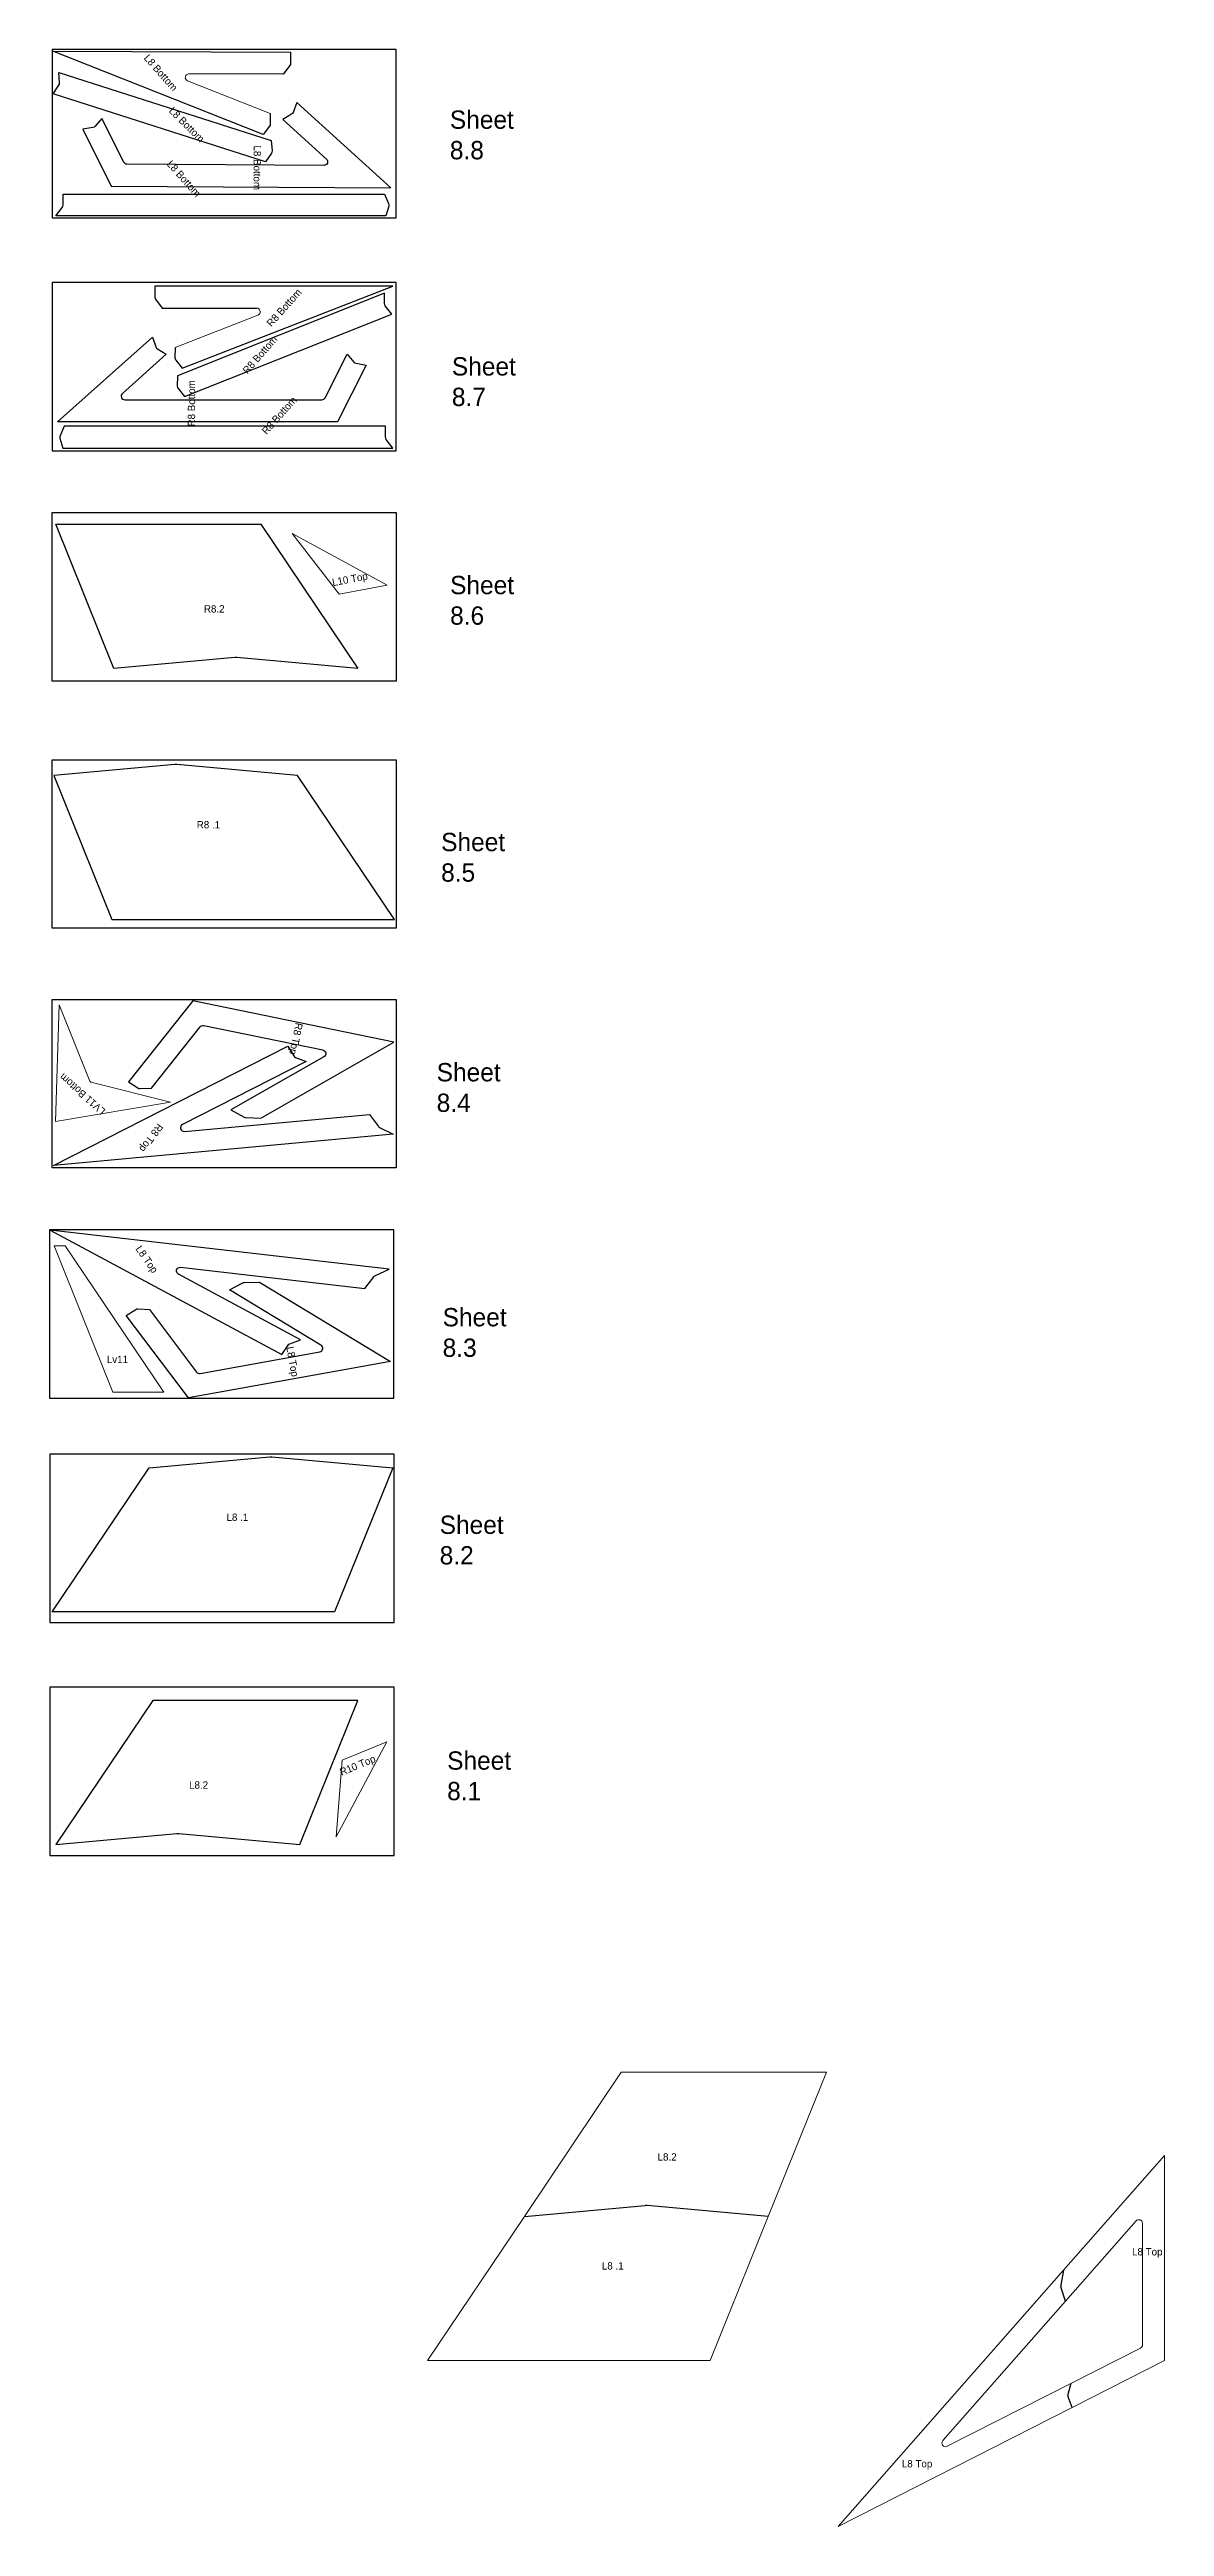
# Model space of a CAD drawing. Extents: x 45 to 725, y 75 to 751.
# Drawn here: x 45 to 349, y 75 to 751 of the extents above; entities that cross this region are included whole.
import ezdxf

# ---------------------------------------------------------------- set-up
doc = ezdxf.new("R2010")
doc.units = 0
doc.header["$MEASUREMENT"] = 0
doc.layers.get('0').update_dxf_attribs({"linetype": 'CONTINUOUS'})
doc.layers.add('ANNOTATION', color=7, linetype='CONTINUOUS')
doc.layers.add('LAYOUT', color=10, linetype='CONTINUOUS')

msp = doc.modelspace()

# ---------------------------------------------------------------- linework, layer by layer
for p, q in [((53.96, 729.7), (53.96, 729.7)), ((131.38, 665.28), (131.38, 665.28)), ((174.57, 159.7), (207.6, 162.69)), ((241.17, 159.7), (208.14, 162.69)), ((321.77, 144.99), (321.06, 140.94)), ((322.32, 136.53), (321.09, 140.47)), ((323.78, 114.07), (323.02, 111.05)), ((324.2, 107.55), (323.06, 110.44))]:
    msp.add_line(p, q)
at = {"color": 7, "linetype": 'Continuous', "lineweight": 15}
for p, q in [((174.57, 159.7), (201.02, 199.06)), ((201.02, 199.06), (257.07, 199.06)), ((257.07, 199.06), (241.17, 159.7)), ((321.77, 144.99), (349.37, 176.37)), ((349.37, 176.37), (349.37, 120.34)), ((148.13, 120.34), (174.57, 159.7)), ((241.17, 159.7), (225.27, 120.34)), ((322.32, 136.53), (341.62, 158.48)), ((343.37, 157.81), (343.37, 124.64)), ((260.23, 75.04), (321.77, 144.99)), ((288.83, 98.47), (322.32, 136.53)), ((342.83, 123.75), (323.78, 114.07)), ((225.27, 120.34), (148.13, 120.34)), ((349.37, 120.34), (324.2, 107.55)), ((323.78, 114.07), (290.04, 96.92)), ((324.2, 107.55), (260.23, 75.04))]:
    msp.add_line(p, q, dxfattribs=at)
for points in [[(105.14, 734.02), (105.19, 731.18, -0.171314), (104.98, 730.55), (103.23, 728.32), (45.79, 751), (110.73, 750.74), (110.73, 747.74, -0.162456), (110.53, 747.14), (108.72, 744.74), (82.97, 744.85)], [(79.2, 670.14), (79.14, 667.31, 0.171314), (79.35, 666.68), (81.08, 664.44), (138.61, 686.88), (73.67, 686.88), (73.66, 683.89, 0.162456), (73.86, 683.29), (75.65, 680.88), (101.41, 680.88)], [(81.21, 457.92, 0.826394), (81.75, 456.03), (132.24, 460.67), (134.69, 457.36, 0.119655), (135.05, 457.06), (138.75, 455.24), (45.96, 446.72), (109.93, 479.27), (111.59, 476.64, 0.156933), (112.06, 476.25), (114.94, 475.09), (81.21, 457.92)], [(80.07, 417.05, -0.826394), (80.65, 418.92), (131.02, 413.15), (133.55, 416.4, -0.119655), (133.92, 416.7), (137.65, 418.43), (45.08, 429.03), (108.3, 395.06), (110.02, 397.65, -0.156933), (110.5, 398.03), (113.41, 399.13), (80.07, 417.05)]]:
    msp.add_lwpolyline(points, format="xyb")
for points in [[(47.46, 741.74, 0.171314), (47.63, 742.39), (47.4, 745.21), (105.41, 726.64), (105.65, 723.82, -0.171314), (105.48, 723.18), (103.89, 720.83), (103.89, 720.83), (45.87, 739.4)], [(65.16, 720.73), (59.19, 732.68), (57.33, 730.54, -0.171314), (56.75, 730.21), (53.96, 729.7), (61.72, 714.21), (138.14, 713.73), (112.4, 737), (111.43, 734.33, -0.171356), (111.01, 733.82), (108.59, 732.35), (120.5, 721.59, -0.688918), (119.82, 719.84), (66.05, 720.18, -0.282307)], [(48.42, 708.43, 0.162456), (48.62, 709.03), (48.61, 712.03), (136.41, 712.03), (137.49, 709.41, -0.171356), (137.52, 708.74), (136.71, 706.03), (46.63, 706.03)], [(136.58, 681.47, -0.171314), (136.37, 682.1), (136.4, 684.93), (79.81, 662.39), (79.78, 659.56, 0.171314), (79.99, 658.92), (81.74, 656.7), (81.74, 656.7), (138.33, 679.24)], [(120.13, 656.38), (126.18, 668.29), (128.02, 666.14, 0.171314), (128.6, 665.8), (131.38, 665.28), (123.53, 649.84), (47.1, 649.84), (73, 672.94), (73.94, 670.27, 0.171356), (74.36, 669.75), (76.77, 668.27), (64.79, 657.58, 0.688918), (65.46, 655.84), (119.23, 655.84, 0.282307)], [(136.85, 645.03, -0.162456), (136.65, 645.63), (136.66, 648.63), (48.85, 648.63), (47.78, 646.01, 0.171356), (47.75, 645.34), (48.56, 642.63), (138.64, 642.63)], [(46.58, 621.83), (102.63, 621.83), (129.08, 582.47), (96.05, 585.46, 0.045138), (95.51, 585.46), (62.48, 582.47)], [(112.65, 553.27), (79.62, 556.26, 0.045138), (79.08, 556.26), (46.05, 553.27), (61.95, 513.91), (139.09, 513.91)], [(84.02, 491.67), (66.43, 469.59), (69.03, 467.89, 0.156933), (69.62, 467.73), (72.72, 467.86), (86.03, 484.58, -0.282307), (87.02, 484.93), (119.52, 478.27, -0.691533), (119.81, 476.42), (94.44, 461.92), (98.05, 459.93, 0.119655), (98.5, 459.8), (102.62, 459.68), (138.9, 480.42)], [(82.88, 383.27), (65.82, 405.77), (68.46, 407.41, -0.156933), (69.05, 407.56), (72.15, 407.35), (85.06, 390.32, 0.282307), (86.04, 389.94), (118.69, 395.84, 0.691533), (119.02, 397.68), (94, 412.77), (97.65, 414.68, -0.119655), (98.11, 414.79), (102.23, 414.82), (138.01, 393.23)], [(72.06, 364.16), (105.09, 367.14, -0.045138), (105.63, 367.14), (138.66, 364.16), (122.75, 324.8), (45.61, 324.8)], [(129.13, 300.64), (73.07, 300.64), (46.63, 261.28), (79.65, 264.26, -0.045138), (80.19, 264.26), (113.22, 261.28)]]:
    msp.add_lwpolyline(points, format="xyb", close=True)
for points in [[(105.14, 734.02), (82.6, 742.92, -0.829379), (82.97, 744.85)], [(79.2, 670.14), (101.77, 678.95, 0.829379), (101.41, 680.88)]]:
    msp.add_lwpolyline(points, format="xyb", dxfattribs=at)
for points in [[(111.16, 619.32), (137.07, 605.23), (124.03, 602.72)], [(46.2, 424.81), (48.52, 424.81), (49.12, 424.81), (76.1, 384.81), (75.5, 384.81), (62.2, 384.81)], [(123.16, 263.34), (137.05, 289.36), (124.78, 284.28)]]:
    msp.add_lwpolyline(points, close=True, dxfattribs=at)
msp.add_lwpolyline([(77.96, 463.99), (56.19, 469.51, -0.118092), (56.04, 469.59), (55.99, 469.63, -0.118092), (55.89, 469.78), (47.51, 490.62), (46.53, 458.77)], format="xyb", close=True, dxfattribs=at)
for centre, radius, start, end in [((207.87, 159.7), 3, 84.83102, 95.16898), ((322.04, 140.76), 1, 170.06983, 197.36298), ((323.99, 110.81), 1, 165.87869, 201.55412)]:
    msp.add_arc(centre, radius, start, end)
for centre, start, end in [((342.37, 157.81), 0, 138.66049), ((342.37, 124.64), 296.94101, 0), ((289.58, 97.81), 138.66049, 296.94101)]:
    msp.add_arc(centre, 1, start, end, dxfattribs=at)
at = {"layer": 'LAYOUT'}
for points in [[(45.57, 751.49), (45.57, 705.49), (139.57, 705.49), (139.57, 751.49)], [(45.57, 687.88), (45.57, 641.88), (139.57, 641.88), (139.57, 687.88)], [(139.57, 625.02), (139.57, 579.02), (45.57, 579.02), (45.57, 625.02)], [(139.57, 557.52), (139.57, 511.52), (45.57, 511.52), (45.57, 557.52)], [(139.57, 492.09), (139.57, 446.09), (45.57, 446.09), (45.57, 492.09)], [(44.9, 429.16), (44.9, 383.16), (138.9, 383.16), (138.9, 429.16)], [(45.01, 367.88), (45.01, 321.88), (139.01, 321.88), (139.01, 367.88)], [(45.01, 304.28), (45.01, 258.28), (139.01, 258.28), (139.01, 304.28)]]:
    msp.add_lwpolyline(points, close=True, dxfattribs=at)

# ---------------------------------------------------------------- texts
at = {"layer": 'ANNOTATION', "char_height": 2}
for s, width, insert, attachment_point, rotation in [('L8 Bottom', 25.7021, (72, 750.38), 1, 311.51576), ('L8 Bottom', 24.2867, (78.73, 735.96), 1, 315.31361), ('L8 Bottom', 22.8677, (102.67, 725.29), 1, 269.64258), ('L8 Bottom', 25.1707, (78.27, 721.44), 1, 311.7454), ('R8 Bottom', 22.7217, (112.4, 686.37), 3, 48.2546), ('R8 Bottom', 23.2398, (105.79, 673.53), 3, 48.65954), ('R8 Bottom', 20.9944, (82.65, 661.17), 3, 90), ('R8 Bottom', 22.7217, (111.08, 656.94), 3, 48.2546), ('L10 Top', 17.0218, (132.04, 606.19), 9, 10.86882), ('R8 Top', 17.0218, (112.32, 476.83), 3, 258.4087), ('LV11 Bottom', 17.0218, (47.38, 470.53), 3, 138.83954), ('R8 Top', 17.0218, (70.89, 450.12), 3, 233.90727), ('L8 Top', 17.0218, (69.92, 425.08), 1, 304.80344), ('L8 Top', 17.0218, (111.52, 397.44), 1, 280.23183), ('R10 Top', 17.0218, (133.37, 285.8), 3, 22.51327)]:
    msp.add_mtext_dynamic_manual_height_columns(s, width=width, gutter_width=1, heights=[0], dxfattribs=dict(at, insert=insert, attachment_point=attachment_point, rotation=rotation))
at = {"layer": 'ANNOTATION'}
for s, width, insert, char_height, attachment_point in [('Sheet 8.8', 20.6128, (154.22, 734.84), 5, 1), ('Sheet 8.7', 20.6128, (154.77, 667.46), 5, 1), ('Sheet 8.6', 20.6128, (154.29, 607.74), 5, 1), ('R8.2', 17.0218, (92.7, 599.73), 2, 3), ('R8 .1', 17.0218, (91.48, 540.78), 2, 3), ('Sheet 8.5', 20.6128, (151.84, 537.56), 5, 1), ('Sheet 8.4', 20.6128, (150.62, 474.69), 5, 1), ('Sheet 8.3', 20.6128, (152.25, 407.79), 5, 1), ('Lv11', 17.0218, (66.34, 394.76), 2, 3), ('L8 .1', 17.0218, (93.22, 351.66), 2, 1), ('Sheet 8.2', 20.6128, (151.44, 351.1), 5, 1), ('Sheet 8.1', 20.6128, (153.48, 286.71), 5, 1), ('L8.2', 17.0218, (83, 278.53), 2, 1), ('L8.2', 17.0218, (210.95, 176.96), 2, 1), ('L8 Top', 17.0218, (340.52, 151.05), 2, 1), ('L8 .1', 17.0218, (195.74, 147.21), 2, 1), ('L8 Top', 17.0218, (277.65, 93.17), 2, 1)]:
    msp.add_mtext_dynamic_manual_height_columns(s, width=width, gutter_width=1, heights=[0], dxfattribs=dict(at, insert=insert, char_height=char_height, attachment_point=attachment_point))

doc.saveas('drawing.dxf')
